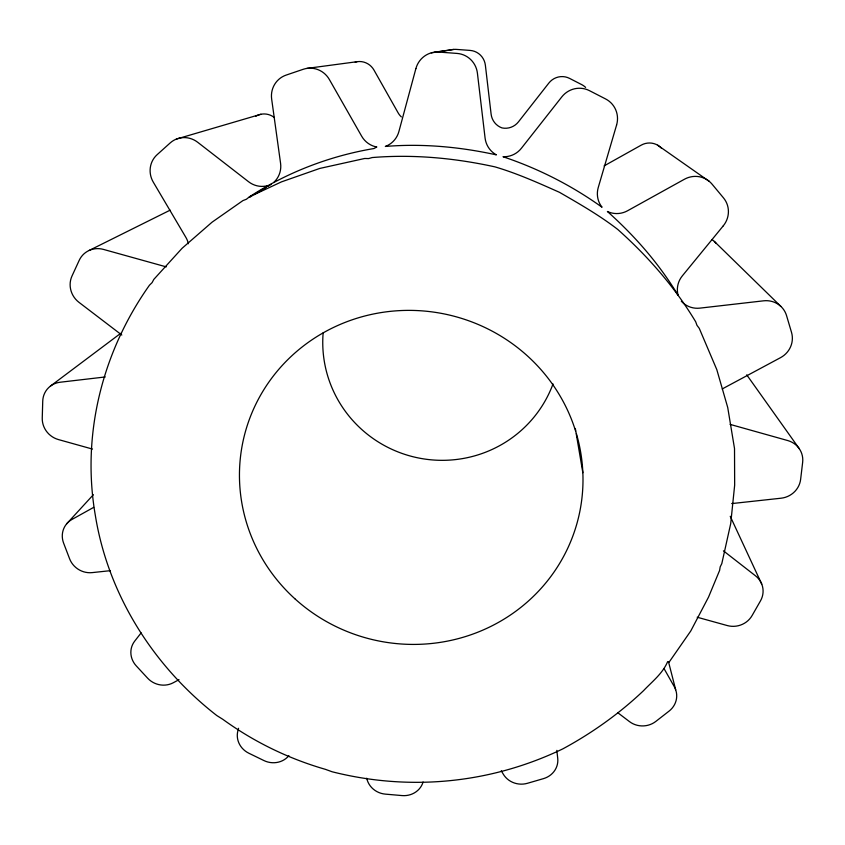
<?xml version="1.0" encoding="UTF-8"?>
<svg xmlns="http://www.w3.org/2000/svg" width="845" height="845" viewBox="0 0 845 845"><rect width="100%" height="100%" fill="white"/><g stroke="black" fill="none" stroke-linecap="round" stroke-linejoin="round"><path stroke-width="1.27" d="M238.565 728.274L237.889 730.798A20.449 19.129 17.4 0 0 248.863 753.233L263.883 760.542A20.428 19.108 16.5 0 0 288.895 755.662M141.126 632.916L134.725 641.091A20.639 19.361 24.2 0 0 136.277 665.902L147.632 678.176A20.607 19.319 23.3 0 0 173.204 682.781L179.013 679.686M66.713 523.763L93.383 494.705M249.359 196.885L246.423 199.23L242.916 200.603L212.063 222.182L182.087 248.293L153.822 279.389L152.079 282.642L149.459 285.209C102.266 351.752 81.321 434.752 95.337 515.408C108.118 594.838 153.515 666.346 216.774 715.525L222.826 719.327A322.304 312.608 12.7 0 0 325.378 769.33L332.096 771.76C409.772 791.395 490.533 783.6 562.791 748.892C591.944 733.143 619.448 713.56 643.584 690.629C652.308 681.419 662.66 673.518 667.624 661.677L669.029 662.269L690.798 630.94L708.543 597.077L719.613 570.407L720.183 566.889L721.799 563.647L730.703 523.646L734.664 485.157L734.516 448.558L727.725 407.512L716.792 369.592L699.248 328.325L696.988 325.346L695.71 321.829C674.817 287.025 647.946 256.373 617.706 229.407C599.612 215.422 579.406 203.835 559.496 192.333C538.392 182.932 517.045 173.352 494.98 166.877C454.705 158.036 413.395 154.17 372.222 157.55L368.536 158.575L364.702 158.48L319.759 168.44L281.448 181.876L249.359 196.885C287.025 172.401 329.687 155.987 373.965 148.53L376.817 146.977L375.106 146.65A22.287 21.949 75.1 0 1 361.639 136.172L329.381 79.536A22.445 21.917 71 0 0 303.186 69.301L286.128 75.099A22.424 21.875 68.9 0 0 271.657 99.087L280.572 163.286A22.139 21.59 58.5 0 1 274.033 182.14M50.436 386.091L120.677 333.342M260.64 190.78L262.795 189.269M264.95 187.77L268.182 185.509A22.139 21.6 58.8 0 1 248.588 181.749L197.677 142.266A22.192 21.452 57.1 0 0 170.183 142.932L157.075 154.73A22.15 21.389 55.7 0 0 153.262 182.097L185.847 237.339A21.864 21.104 48.5 0 1 188.393 243.74M249.676 197.276L251.842 195.977M254.007 194.677L261.601 190.114M263.767 188.815L265.943 187.516M268.108 186.217L271.361 184.263M604.112 165.895L641.207 145.15A16.858 16.488 -48 0 1 661.339 148.107M93.668 507.37L71.973 519.453A20.967 19.762 31.2 0 0 63.618 543.145L69.607 558.798A20.914 19.699 30.3 0 0 92.189 572.614L110.251 570.681M89.19 250.437L170.141 210.162M176.425 139.066L260.904 114.265M431.309 52.844L450.744 49.982A16.963 16.668 -86.2 0 1 456.427 49.401L470.095 50.415A16.974 16.668 -83.7 0 1 485.379 65.266L491.114 114.159A16.837 16.604 -73.9 0 0 502.004 127.922A16.837 16.604 -74.5 0 0 518.471 121.838L548.817 83.095A16.963 16.657 -65.6 0 1 569.572 78.395L581.751 84.648A16.953 16.636 -63.2 0 1 585.617 87.415M435.059 52.126L453.564 49.443M306.841 68.413L357.034 61.706M105.276 376.954L60.175 382.225A21.378 20.291 38.7 0 0 42.736 401.164L42.25 418.085A21.326 20.217 37.8 0 0 58.432 439.569L92.485 449.075M731.696 503.588L781.044 498.212A21.643 20.65 -18.3 0 0 800.627 479.379L802.644 462.363A21.695 20.724 -19.4 0 0 787.772 440.562L730.112 424.391M697.188 617.23L727.239 625.553A21.209 20.069 -10.4 0 0 752.092 615.561L760.468 600.911A21.262 20.143 -11.3 0 0 755.525 575.836L723.415 550.834M657.642 145.182L709.377 181.453M617.97 712.863L629.493 721.619A20.829 19.583 -3.1 0 0 655.847 721.408L669.06 711.12A20.872 19.636 -3.9 0 0 674.278 686.668L664.054 668.627M121.807 335.032L78.986 302.352A21.759 20.808 46 0 1 72.005 275.998L79.198 260.355A21.812 20.882 47.1 0 1 103.481 249.412L164.152 266.291A21.875 21.114 48.7 0 0 166.38 266.788M714.352 241.438L780.812 306.355M746.726 374.831L799.338 448.79M501.265 770.756L503.261 774.136A20.544 19.245 3.9 0 0 527.438 783.294L543.493 778.625A20.576 19.277 3 0 0 557.721 758.25L556.813 750.381M730.238 516.306L761.757 584.127M668.479 661.667L675.683 689.752M575.329 428.499L575.772 431.098M576.216 433.696L582.849 472.714M722.274 389.049A21.769 20.967 -20.8 0 1 724.249 387.855L780.548 357.646A22.054 21.241 -27.6 0 0 791.522 332.391L786.547 315.597A22.107 21.315 -28.8 0 0 763.605 300.82L699.903 308.129A22.086 21.484 -30.4 0 1 681.313 301.2M355.185 62.097A16.9 16.551 77.6 0 1 373.976 70.072L398.09 112.786A16.805 16.551 83.5 0 0 401.364 116.916M255.718 116.314A16.731 16.298 63.1 0 1 274.266 117.476M423.091 782.016A20.417 19.097 9.8 0 1 402.019 795.578L385.362 794.131A20.417 19.086 10.6 0 1 366.741 778.213M712.155 239.726A16.678 16.224 -34.5 0 1 716.222 243.508M553.021 383.936A118.796 117.075 12.7 0 1 416.078 457.462A118.796 117.075 12.7 0 1 323.149 332.845M415.888 68.593L398.893 131.545A22.276 21.938 74.6 0 1 385.331 146.449C422.574 143.386 459.933 146.872 496.374 154.867A22.308 22.065 -71.8 0 1 485.083 138.052L477.414 73.177A22.551 22.171 -86.3 0 0 457.06 53.425L438.861 52.073A22.54 22.16 -89.7 0 0 415.888 68.593M616.596 124.997L598.26 187.484A22.255 21.864 -43.9 0 0 602.041 207.236C571.748 185.541 538.339 168.535 503.007 156.726A22.308 22.065 -72.6 0 0 521.407 148.255L561.798 96.9A22.54 22.128 -61.2 0 1 589.44 90.647L605.643 98.971A22.53 22.107 -58.1 0 1 616.596 124.997M723.299 225.805L682.348 275.85A22.076 21.474 -30.2 0 0 678.102 295.296C659.153 263.746 634.806 235.945 607.397 211.482A22.255 21.875 -44.3 0 0 627.56 210.764L684.45 179.235A22.392 21.812 -41.3 0 1 712.018 184.104L723.489 197.888A22.371 21.759 -39.5 0 1 723.299 225.805M294.799 598.693A172.031 166.771 12.7 0 0 578.814 516.2A172.031 166.771 12.7 0 0 360.054 317.308A172.031 166.771 12.7 0 0 294.799 598.693"/></g></svg>
